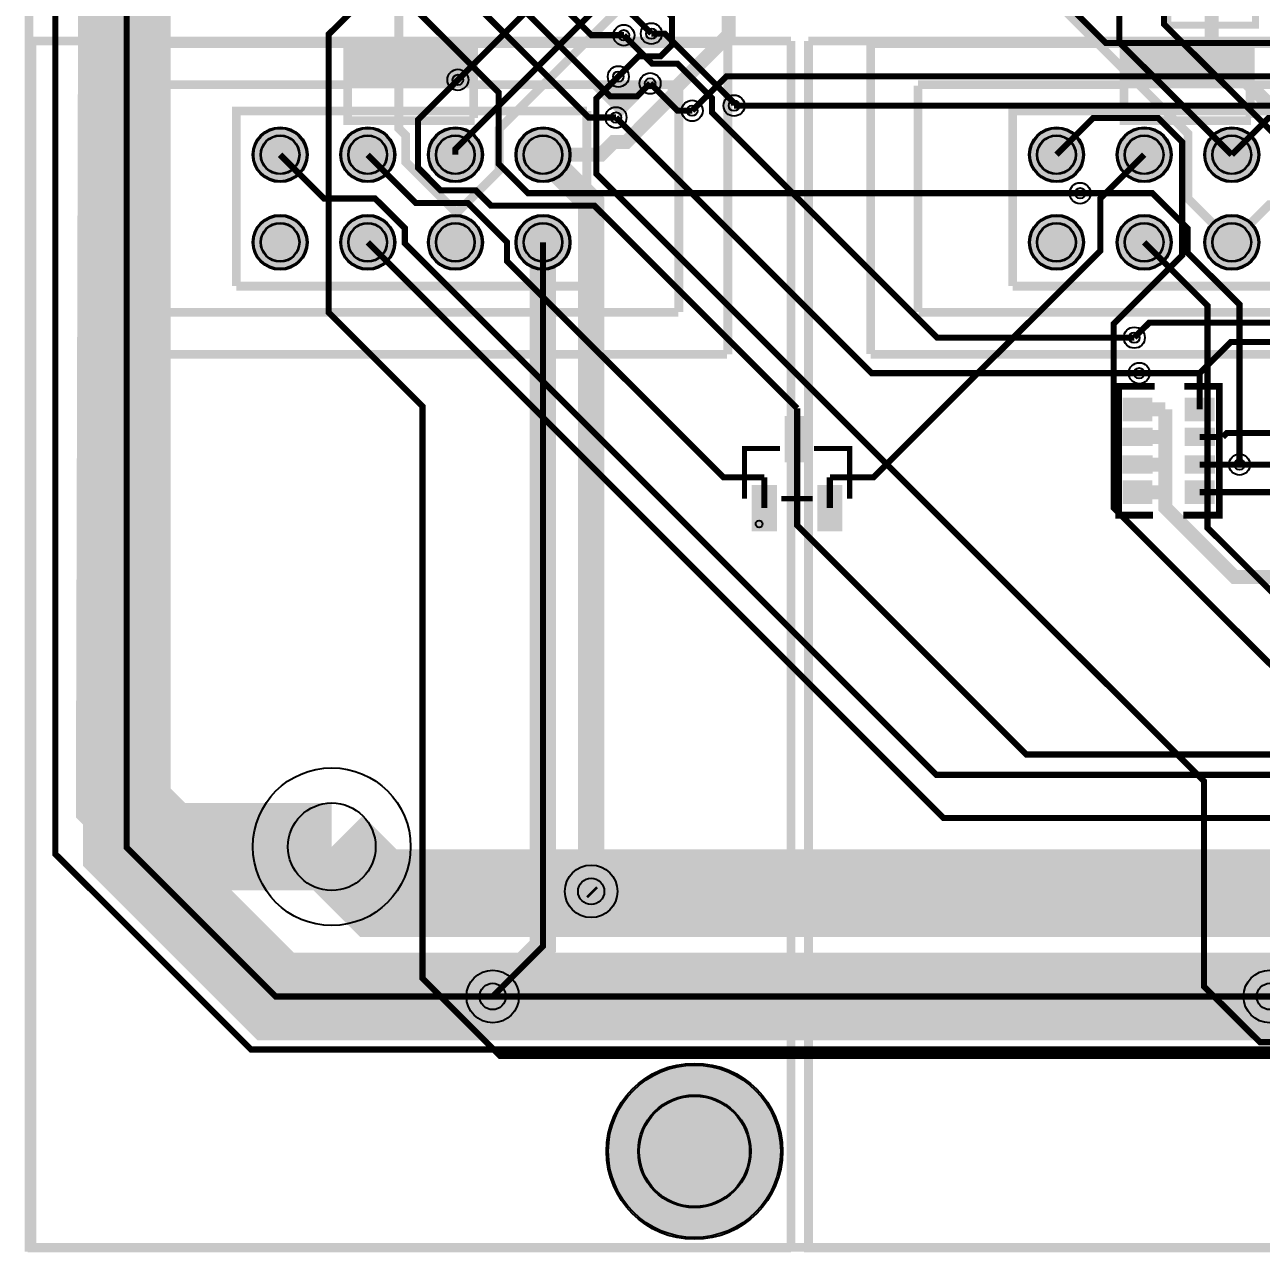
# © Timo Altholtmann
# Model space of a CAD drawing. Header units: millimetres. Extents: x 0 to 210, y -1 to 136.
# Drawn here: x -0.21 to 35.63, y -0.52 to 35.08 of the extents above; entities that cross this region are included whole.
import ezdxf

# ---------------------------------------------------------------- set-up
doc = ezdxf.new("R2010")
doc.units = ezdxf.units.MM
for name, color, linetype, true_color in [('BoardOutLine', 7, 'Continuous', 0xff00ff), ('BottomLayer', 7, 'Continuous', 0x0000ff), ('BottomSolderMaskLayer', 7, 'Continuous', 0xaa00ff), ('Document', 7, 'Continuous', 0xffffff), ('Hole', 7, 'Continuous', 0x222222), ('Multi-Layer', 7, 'Continuous', 0xc0c0c0), ('TopLayer', 7, 'Continuous', 0xff0000), ('TopPasteMaskLayer', 7, 'Continuous', 0x808080), ('TopSilkLayer', 7, 'Continuous', 0xffcc00), ('TopSolderMaskLayer', 7, 'Continuous', 0x800080)]:
    doc.layers.add(name, color=color, linetype=linetype, true_color=true_color)

msp = doc.modelspace()

# ---------------------------------------------------------------- hatches: boundary and pattern name
at = {"layer": 'BottomSolderMaskLayer'}
for points in [[(6.4, 31.307, 1), (7.975, 31.307, 1)], [(8.94, 31.307, 1), (10.515, 31.307, 1)], [(11.48, 31.307, 1), (13.055, 31.307, 1)], [(14.02, 31.307, 1), (15.595, 31.307, 1)], [(28.905, 31.307, 1), (30.48, 31.307, 1)], [(31.445, 31.307, 1), (33.02, 31.307, 1)], [(33.985, 31.307, 1), (35.56, 31.307, 1)], [(6.4, 28.767, 1), (7.975, 28.767, 1)], [(8.94, 28.767, 1), (10.515, 28.767, 1)], [(11.48, 28.767, 1), (13.055, 28.767, 1)], [(14.02, 28.767, 1), (15.595, 28.767, 1)], [(28.905, 28.767, 1), (30.48, 28.767, 1)], [(31.445, 28.767, 1), (33.02, 28.767, 1)], [(33.985, 28.767, 1), (35.56, 28.767, 1)], [(16.649, 2.407, 1), (21.751, 2.407, 1)]]:
    msp.add_hatch(color=256, dxfattribs=at).paths.add_polyline_path(points)
at = {"layer": 'Document'}
for points in [[(12.798, 33.237), (12.798, 34.437), (9.198, 34.437), (9.198, 33.237)], [(35.302, 33.237), (35.302, 34.437), (31.702, 34.437), (31.702, 33.237)], [(17.805, 33.339), (16.459, 33.339), (17.119, 32.679)]]:
    msp.add_hatch(color=256, dxfattribs=at).paths.add_polyline_path(points)
at = {"layer": 'Multi-Layer'}
for points in [[(6.426, 31.307, 1), (7.95, 31.307, 1)], [(8.966, 31.307, 1), (10.49, 31.307, 1)], [(11.506, 31.307, 1), (13.03, 31.307, 1)], [(14.046, 31.307, 1), (15.57, 31.307, 1)], [(28.93, 31.307, 1), (30.454, 31.307, 1)], [(31.47, 31.307, 1), (32.994, 31.307, 1)], [(34.01, 31.307, 1), (35.534, 31.307, 1)], [(6.426, 28.767, 1), (7.95, 28.767, 1)], [(8.966, 28.767, 1), (10.49, 28.767, 1)], [(11.506, 28.767, 1), (13.03, 28.767, 1)], [(14.046, 28.767, 1), (15.57, 28.767, 1)], [(28.93, 28.767, 1), (30.454, 28.767, 1)], [(31.47, 28.767, 1), (32.994, 28.767, 1)], [(34.01, 28.767, 1), (35.534, 28.767, 1)]]:
    msp.add_hatch(color=256, dxfattribs=at).paths.add_polyline_path(points)
at = {"layer": 'TopLayer'}
for points in [[(32.443, 24.247), (32.443, 23.597), (31.643, 23.597), (31.643, 24.247)], [(34.243, 24.247), (34.243, 23.597), (33.443, 23.597), (33.443, 24.247)], [(22.524, 23.686), (22.524, 22.436), (21.824, 22.436), (21.824, 23.686)], [(32.443, 23.372), (32.443, 22.872), (31.643, 22.872), (31.643, 23.372)], [(34.243, 23.372), (34.243, 22.872), (33.443, 22.872), (33.443, 23.372)], [(32.443, 22.572), (32.443, 22.072), (31.643, 22.072), (31.643, 22.572)], [(34.243, 22.572), (34.243, 22.072), (33.443, 22.072), (33.443, 22.572)], [(21.574, 21.686), (21.574, 20.436), (20.874, 20.436), (20.874, 21.686)], [(23.474, 21.686), (23.474, 20.436), (22.774, 20.436), (22.774, 21.686)], [(32.443, 21.847), (32.443, 21.197), (31.643, 21.197), (31.643, 21.847)], [(34.243, 21.847), (34.243, 21.197), (33.443, 21.197), (33.443, 21.847)]]:
    msp.add_hatch(color=256, dxfattribs=at).paths.add_polyline_path(points)
at = {"layer": 'TopPasteMaskLayer'}
for points in [[(32.443, 24.247), (32.443, 23.597), (31.643, 23.597), (31.643, 24.247)], [(34.243, 24.247), (34.243, 23.597), (33.443, 23.597), (33.443, 24.247)], [(22.524, 23.686), (22.524, 22.436), (21.824, 22.436), (21.824, 23.686)], [(32.443, 23.372), (32.443, 22.872), (31.643, 22.872), (31.643, 23.372)], [(34.243, 23.372), (34.243, 22.872), (33.443, 22.872), (33.443, 23.372)], [(32.443, 22.572), (32.443, 22.072), (31.643, 22.072), (31.643, 22.572)], [(34.243, 22.572), (34.243, 22.072), (33.443, 22.072), (33.443, 22.572)], [(21.574, 21.686), (21.574, 20.436), (20.874, 20.436), (20.874, 21.686)], [(23.474, 21.686), (23.474, 20.436), (22.774, 20.436), (22.774, 21.686)], [(32.443, 21.847), (32.443, 21.197), (31.643, 21.197), (31.643, 21.847)], [(34.243, 21.847), (34.243, 21.197), (33.443, 21.197), (33.443, 21.847)]]:
    msp.add_hatch(color=256, dxfattribs=at).paths.add_polyline_path(points)
at = {"layer": 'TopSolderMaskLayer'}
for points in [[(6.4, 31.307, 1), (7.975, 31.307, 1)], [(8.94, 31.307, 1), (10.515, 31.307, 1)], [(11.48, 31.307, 1), (13.055, 31.307, 1)], [(14.02, 31.307, 1), (15.595, 31.307, 1)], [(28.905, 31.307, 1), (30.48, 31.307, 1)], [(31.445, 31.307, 1), (33.02, 31.307, 1)], [(33.985, 31.307, 1), (35.56, 31.307, 1)], [(6.4, 28.767, 1), (7.975, 28.767, 1)], [(8.94, 28.767, 1), (10.515, 28.767, 1)], [(11.48, 28.767, 1), (13.055, 28.767, 1)], [(14.02, 28.767, 1), (15.595, 28.767, 1)], [(28.905, 28.767, 1), (30.48, 28.767, 1)], [(31.445, 28.767, 1), (33.02, 28.767, 1)], [(33.985, 28.767, 1), (35.56, 28.767, 1)], [(32.475, 24.267), (32.475, 23.576), (31.612, 23.576), (31.612, 24.267)], [(34.275, 24.267), (34.275, 23.576), (33.412, 23.576), (33.412, 24.267)], [(22.538, 23.732), (22.538, 22.391), (21.81, 22.391), (21.81, 23.732)], [(32.484, 23.388), (32.484, 22.856), (31.603, 22.856), (31.603, 23.388)], [(34.284, 23.388), (34.284, 22.856), (33.403, 22.856), (33.403, 23.388)], [(32.484, 22.588), (32.484, 22.056), (31.603, 22.056), (31.603, 22.588)], [(34.284, 22.588), (34.284, 22.056), (33.403, 22.056), (33.403, 22.588)], [(32.475, 21.868), (32.475, 21.176), (31.612, 21.176), (31.612, 21.868)], [(34.275, 21.868), (34.275, 21.176), (33.412, 21.176), (33.412, 21.868)], [(21.588, 21.732), (21.588, 20.391), (20.86, 20.391), (20.86, 21.732)], [(23.488, 21.732), (23.488, 20.391), (22.76, 20.391), (22.76, 21.732)], [(16.649, 2.407, 1), (21.751, 2.407, 1)]]:
    msp.add_hatch(color=256, dxfattribs=at).paths.add_polyline_path(points)

# ---------------------------------------------------------------- linework, layer by layer
at = {"layer": 'BoardOutLine', "const_width": 0.254}
msp.add_lwpolyline([(-0.086, 135.625), (209.914, 135.625), (209.914, -0.375), (-0.086, -0.375), (-0.086, 135.625)], close=True, dxfattribs=at)
at = {"layer": 'BottomLayer'}
for points, const_width in [([(8.686, 11.241), (3.911, 11.241), (2.54, 12.613), (2.717, 77.053), (4.79, 79.123)], 2.54), ([(8.686, 11.241), (3.911, 11.241), (2.54, 12.613), (2.717, 77.053), (4.79, 79.123), (4.788, 79.123)], 0.406), ([(126.62, 33.986), (126.072, 33.438), (126.072, 25.462), (105.661, 5.051), (102.32, 5.051), (102.191, 5.18), (62.024, 5.18), (61.425, 4.58), (43.446, 4.58), (42.852, 5.175), (13.561, 5.175), (11.316, 7.42), (11.316, 24.013), (8.594, 26.735), (8.594, 34.796), (9.73, 35.932), (9.73, 40.226), (5.834, 44.123), (5.834, 62.911), (9.326, 66.404)], 0.178), ([(42.031, 58.574), (42.031, 40.34), (39.127, 37.436), (33.047, 37.436), (32.808, 37.196), (32.808, 35.098), (36.054, 31.852), (36.054, 25.001), (36.34, 24.715)], 0.178), ([(12.31, 29.619), (10.825, 31.104), (10.825, 31.87), (10.629, 32.067), (10.629, 41.656), (6.286, 45.999), (6.286, 51.606), (11.102, 56.422)], 0.254), ([(11.232, 46.413), (13.726, 43.919), (21.707, 43.919), (22.21, 43.415), (22.21, 42.301), (21.605, 41.695), (18.704, 41.695), (15.935, 38.926), (15.935, 37.071), (12.342, 33.479)], 0.178), ([(23.648, 42.85), (22.466, 41.669), (22.466, 40.155), (20.92, 38.609), (19.409, 38.609), (12.268, 31.467), (12.268, 31.307)], 0.178), ([(34.772, 31.307), (31.516, 34.564), (31.516, 37.837)], 0.178), ([(34.188, 36.336), (34.188, 34.431), (37.312, 31.307)], 0.406), ([(29.97, 35.454), (16.935, 35.454), (13.538, 32.057), (13.538, 30.847), (12.31, 29.619)], 0.254), ([(34.772, 28.767), (33.502, 30.037), (33.502, 31.922), (29.97, 35.454)], 0.254), ([(31.948, 26.003), (26.234, 26.003), (19.707, 32.53), (19.707, 32.949), (18.706, 33.949), (17.976, 33.949), (17.152, 34.773)], 0.178), ([(20.346, 32.731), (20.346, 32.815), (18.342, 34.819), (17.949, 34.819)], 0.178), ([(76.834, 15.443), (71.637, 15.443), (61.132, 4.938), (44.978, 4.938), (44.342, 5.574), (35.585, 5.574), (33.97, 7.189), (33.97, 13.136), (16.352, 30.753), (16.352, 32.934), (16.992, 33.573)], 0.178), ([(17.914, 33.376), (18.707, 32.583), (19.133, 32.583)], 0.178), ([(32.091, 24.972), (24.339, 24.972), (16.925, 32.386)], 0.178), ([(16.205, 9.946), (16.205, 29.91), (14.808, 31.307)], 0.762), ([(16.205, 9.946), (16.205, 29.91), (14.808, 31.307)], 0.406), ([(34.996, 22.322), (34.996, 26.965), (33.49, 28.471), (33.49, 29.17), (32.469, 30.191), (30.376, 30.191)], 0.178), ([(12.268, 28.767), (12.31, 28.81), (12.31, 29.619)], 0.254), ([(13.35, 6.898), (14.808, 8.356), (14.808, 28.767)], 0.762), ([(35.876, 6.898), (37.312, 8.334), (37.312, 28.767)], 0.762), ([(13.35, 6.898), (14.808, 8.356), (14.808, 28.767)], 0.178), ([(32.232, 28.767), (34.069, 26.93), (34.069, 20.488), (36.34, 18.217)], 0.178)]:
    msp.add_lwpolyline(points, dxfattribs=dict(at, const_width=const_width))
at = {"layer": 'BottomSolderMaskLayer'}
for centre, radius in [((7.188, 31.307), 0.787), ((9.728, 31.307), 0.787), ((12.268, 31.307), 0.787), ((14.808, 31.307), 0.787), ((29.692, 31.307), 0.787), ((32.232, 31.307), 0.787), ((34.772, 31.307), 0.787), ((7.188, 31.307), 0.568), ((9.728, 31.307), 0.568), ((12.268, 31.307), 0.568), ((14.808, 31.307), 0.568), ((29.692, 31.307), 0.568), ((32.232, 31.307), 0.568), ((34.772, 31.307), 0.568), ((7.188, 28.767), 0.787), ((9.728, 28.767), 0.787), ((12.268, 28.767), 0.787), ((14.808, 28.767), 0.787), ((29.692, 28.767), 0.787), ((32.232, 28.767), 0.787), ((34.772, 28.767), 0.787), ((7.188, 28.767), 0.568), ((9.728, 28.767), 0.568), ((12.268, 28.767), 0.568), ((14.808, 28.767), 0.568), ((29.692, 28.767), 0.568), ((32.232, 28.767), 0.568), ((34.772, 28.767), 0.568), ((19.2, 2.407), 2.551), ((19.199, 2.407), 1.633)]:
    msp.add_circle(centre, radius, dxfattribs=at)
at = {"layer": 'Document'}
msp.add_circle((21.074, 20.601), 0.1, dxfattribs=at)
at = {"layer": 'Hole'}
for centre, radius in [((17.152, 34.773), 0.152), ((17.949, 34.819), 0.152), ((16.992, 33.573), 0.152), ((12.342, 33.479), 0.152), ((17.914, 33.376), 0.152), ((19.133, 32.583), 0.152), ((20.346, 32.731), 0.152), ((16.925, 32.386), 0.152), ((30.376, 30.191), 0.152), ((31.948, 26.003), 0.152), ((32.091, 24.972), 0.152), ((34.996, 22.322), 0.152), ((8.686, 11.241), 1.27), ((16.205, 9.946), 0.381), ((13.35, 6.898), 0.381), ((35.876, 6.898), 0.381)]:
    msp.add_circle(centre, radius, dxfattribs=at)
at = {"layer": 'Multi-Layer'}
for centre, radius in [((17.152, 34.773), 0.305), ((17.949, 34.819), 0.305), ((12.342, 33.479), 0.305), ((16.992, 33.573), 0.305), ((17.914, 33.376), 0.305), ((20.346, 32.731), 0.305), ((16.925, 32.386), 0.305), ((19.133, 32.583), 0.305), ((7.188, 31.307), 0.762), ((9.728, 31.307), 0.762), ((12.268, 31.307), 0.762), ((14.808, 31.307), 0.762), ((29.692, 31.307), 0.762), ((32.232, 31.307), 0.762), ((34.772, 31.307), 0.762), ((7.188, 31.307), 0.55), ((9.728, 31.307), 0.55), ((12.268, 31.307), 0.55), ((14.808, 31.307), 0.55), ((29.692, 31.307), 0.55), ((32.232, 31.307), 0.55), ((34.772, 31.307), 0.55), ((30.376, 30.191), 0.305), ((7.188, 28.767), 0.762), ((9.728, 28.767), 0.762), ((12.268, 28.767), 0.762), ((14.808, 28.767), 0.762), ((29.692, 28.767), 0.762), ((32.232, 28.767), 0.762), ((34.772, 28.767), 0.762), ((7.188, 28.767), 0.55), ((9.728, 28.767), 0.55), ((12.268, 28.767), 0.55), ((14.808, 28.767), 0.55), ((29.692, 28.767), 0.55), ((32.232, 28.767), 0.55), ((34.772, 28.767), 0.55), ((31.948, 26.003), 0.305), ((32.091, 24.972), 0.305), ((34.996, 22.322), 0.305), ((8.686, 11.241), 2.286), ((16.205, 9.946), 0.762), ((13.35, 6.898), 0.762), ((35.876, 6.898), 0.762), ((19.2, 2.407), 2.5), ((19.199, 2.407), 1.6)]:
    msp.add_circle(centre, radius, dxfattribs=at)
at = {"layer": 'TopLayer'}
for points, const_width in [([(123.687, 30.293), (123.687, 18.411), (131.413, 10.686), (131.413, 8.571), (128.2, 5.359), (6.344, 5.359), (0.674, 11.029), (0.674, 67.545), (1.032, 67.903), (4.537, 67.903)], 0.178), ([(127.33, 6.898), (7.061, 6.898), (2.743, 11.216), (2.743, 60.706), (2.743, 60.706), (2.743, 65.329)], 2.54), ([(13.35, 6.898), (7.061, 6.898), (2.743, 11.216), (2.743, 60.706), (2.743, 60.706), (2.743, 63.018)], 0.178), ([(21.108, 40.31), (22.25, 41.452), (24.219, 41.452), (31.126, 34.545), (48.82, 34.545), (49.304, 34.062), (79.818, 34.062), (81.988, 36.232), (83.271, 36.232)], 0.178), ([(14.808, 31.307), (16.488, 31.307), (16.855, 31.675), (17.22, 31.675), (17.637, 32.091), (17.637, 32.093), (18.625, 33.081), (18.625, 33.219), (20.194, 34.787), (20.194, 36.856), (20.194, 36.857)], 0.406), ([(16.925, 32.386), (16.13, 32.386), (12.591, 35.925), (12.591, 36.193)], 0.178), ([(13.826, 36.193), (13.826, 35.928), (16.754, 33), (17.538, 33), (17.914, 33.376)], 0.178), ([(17.152, 34.773), (16.212, 34.773), (15.06, 35.925), (15.06, 36.193)], 0.178), ([(16.295, 36.193), (16.295, 35.925), (16.599, 35.62), (17.147, 35.62), (17.949, 34.819)], 0.178), ([(16.992, 33.573), (17.58, 34.162), (18.22, 34.162), (18.549, 34.491), (18.549, 35.307), (17.663, 36.193), (16.992, 36.193)], 0.178), ([(30.376, 30.191), (14.377, 30.191), (13.526, 31.043), (13.526, 33.106), (10.988, 35.644), (10.82, 35.644)], 0.178), ([(12.342, 33.479), (11.186, 32.323), (11.186, 30.932), (11.841, 30.276), (12.856, 30.276), (13.299, 29.833), (16.294, 29.833), (22.174, 23.954)], 0.178), ([(19.133, 32.583), (20.128, 33.578), (48.536, 33.578)], 0.178), ([(62.508, 31.81), (61.587, 32.731), (20.346, 32.731)], 0.178), ([(29.692, 31.307), (30.758, 32.373), (32.637, 32.373), (33.333, 31.677), (33.333, 28.389), (31.351, 26.406), (31.351, 21.069), (36.716, 15.704), (40.879, 15.704), (42.418, 14.165), (42.418, 13.323)], 0.178), ([(34.772, 31.307), (35.831, 32.366), (56.218, 32.366), (57.277, 31.307)], 0.178), ([(41.118, 13.323), (26.215, 13.323), (10.806, 28.732), (10.806, 29.176), (9.945, 30.037), (8.458, 30.037), (7.188, 31.307)], 0.178), ([(9.728, 31.307), (11.128, 29.907), (12.627, 29.907), (13.766, 28.768), (13.766, 28.223), (20.036, 21.954), (21.224, 21.954)], 0.178), ([(23.124, 21.954), (24.393, 21.954), (30.962, 28.523), (30.962, 30.037), (32.232, 31.307)], 0.178), ([(34.772, 28.767), (35.865, 29.86), (56.184, 29.86), (57.277, 28.767)], 0.254), ([(9.728, 28.767), (26.423, 12.072), (41.232, 12.072), (41.768, 12.608), (41.768, 13.323)], 0.178), ([(45.363, 22.676), (41.604, 26.435), (32.381, 26.435), (31.948, 26.003)], 0.178), ([(43.718, 19.065), (43.718, 23.113), (40.952, 25.879), (34.75, 25.879), (33.843, 24.972)], 0.178), ([(33.843, 24.972), (32.091, 24.972)], 0.178), ([(33.843, 24.972), (33.843, 24.438)], 0.178), ([(33.843, 23.922), (33.843, 24.438)], 0.178), ([(22.174, 23.062), (22.174, 23.954)], 0.178), ([(32.044, 23.922), (32.85, 23.922)], 0.406), ([(32.85, 23.922), (32.85, 23.122)], 0.406), ([(32.044, 23.122), (32.85, 23.122)], 0.406), ([(32.85, 23.122), (32.85, 22.322)], 0.406), ([(38.405, 23.24), (34.629, 23.24), (34.51, 23.122)], 0.178), ([(40.09, 13.915), (28.821, 13.915), (22.174, 20.562), (22.174, 23.062)], 0.178), ([(33.843, 23.122), (34.51, 23.122)], 0.178), ([(32.044, 22.322), (32.85, 22.322)], 0.406), ([(32.85, 22.322), (32.85, 21.522)], 0.406), ([(33.843, 22.322), (34.996, 22.322)], 0.178), ([(42.418, 19.065), (42.418, 20.21), (40.306, 22.322), (34.996, 22.322)], 0.178), ([(21.224, 21.062), (21.224, 21.954)], 0.178), ([(23.124, 21.062), (23.124, 21.954)], 0.178), ([(32.044, 21.522), (32.85, 21.522)], 0.406), ([(41.118, 19.065), (34.856, 19.065), (32.85, 21.07), (32.85, 21.522)], 0.406), ([(33.843, 21.522), (40.028, 21.522), (40.317, 21.233)], 0.178), ([(8.686, 11.241), (10.033, 9.895), (129.768, 9.895)], 2.54), ([(8.686, 11.241), (10.033, 9.895), (16.256, 9.895)], 0.406), ([(16.256, 9.895), (16.205, 9.946)], 0.406), ([(16.256, 9.895), (38.863, 9.895)], 0.406), ([(35.876, 6.898), (13.35, 6.898)], 0.178)]:
    msp.add_lwpolyline(points, dxfattribs=dict(at, const_width=const_width))
at = {"layer": 'TopSilkLayer'}
for points, const_width in [([(32.918, 36.971), (32.918, 35.066), (35.458, 35.066), (35.458, 42.686), (32.918, 42.686)], 0.203), ([(22, 34.607), (0, 34.607)], 0.254), ([(0, 34.607), (0, -0.393), (22, -0.393)], 0.254), ([(1.803, 25.533), (1.803, 34.533)], 0.254), ([(20.142, 34.533), (1.806, 34.533)], 0.254), ([(12.827, 32.298), (9.144, 32.298), (9.144, 34.533), (8.331, 34.533)], 0.254), ([(12.801, 32.374), (12.801, 34.533)], 0.254), ([(20.167, 34.516), (20.167, 25.516)], 0.254), ([(22, -0.393), (22, 34.607)], 0.254), ([(44.504, 34.607), (22.504, 34.607)], 0.254), ([(22.504, 34.607), (22.504, -0.393), (44.504, -0.393)], 0.254), ([(24.307, 25.533), (24.307, 34.533)], 0.254), ([(42.646, 34.533), (24.31, 34.533)], 0.254), ([(35.331, 32.298), (31.648, 32.298), (31.648, 34.533), (30.835, 34.533)], 0.254), ([(35.306, 32.374), (35.306, 34.533)], 0.254), ([(9.118, 33.339), (3.175, 33.339)], 0.254), ([(3.175, 26.744), (3.175, 33.314)], 0.254), ([(18.77, 33.339), (12.827, 33.339)], 0.254), ([(17.703, 33.212), (17.068, 32.577), (16.383, 33.263), (16.383, 33.288)], 0.254), ([(18.745, 33.314), (18.745, 26.744)], 0.254), ([(31.623, 33.339), (25.679, 33.339)], 0.254), ([(25.679, 26.744), (25.679, 33.314)], 0.254), ([(41.275, 33.339), (35.331, 33.339)], 0.254), ([(5.92, 27.497), (5.92, 32.577), (16.08, 32.577)], 0.254), ([(16.08, 32.577), (16.08, 27.497)], 0.254), ([(28.424, 27.497), (28.424, 32.577), (38.584, 32.577)], 0.254), ([(16.08, 27.497), (5.92, 27.497)], 0.254), ([(38.584, 27.497), (28.424, 27.497)], 0.254), ([(18.736, 26.735), (3.198, 26.735)], 0.254), ([(41.241, 26.735), (25.702, 26.735)], 0.254), ([(20.139, 25.516), (1.798, 25.516)], 0.254), ([(42.644, 25.516), (24.302, 25.516)], 0.254), ([(32.493, 20.852), (31.494, 20.852), (31.493, 24.592), (32.534, 24.592)], 0.2), ([(33.393, 24.592), (34.413, 24.592), (34.413, 20.852), (33.373, 20.852)], 0.2), ([(20.648, 21.335), (20.648, 22.788), (21.679, 22.788)], 0.152), ([(23.7, 21.335), (23.7, 22.788), (22.668, 22.788)], 0.152), ([(22.629, 21.335), (21.718, 21.335)], 0.152)]:
    msp.add_lwpolyline(points, dxfattribs=dict(at, const_width=const_width))
for centre, radius in [((7.19, 31.307), 0.8), ((9.73, 31.307), 0.8), ((12.27, 31.307), 0.8), ((14.81, 31.307), 0.8), ((29.695, 31.307), 0.8), ((32.235, 31.307), 0.8), ((34.775, 31.307), 0.8), ((7.19, 28.767), 0.8), ((9.73, 28.767), 0.8), ((12.27, 28.767), 0.8), ((14.81, 28.767), 0.8), ((29.695, 28.767), 0.8), ((32.235, 28.767), 0.8), ((34.775, 28.767), 0.8), ((19.2, 2.407), 2.5)]:
    msp.add_circle(centre, radius, dxfattribs=at)
at = {"layer": 'TopSolderMaskLayer'}
for centre, radius in [((7.188, 31.307), 0.787), ((9.728, 31.307), 0.787), ((12.268, 31.307), 0.787), ((14.808, 31.307), 0.787), ((29.692, 31.307), 0.787), ((32.232, 31.307), 0.787), ((34.772, 31.307), 0.787), ((7.188, 31.307), 0.568), ((9.728, 31.307), 0.568), ((12.268, 31.307), 0.568), ((14.808, 31.307), 0.568), ((29.692, 31.307), 0.568), ((32.232, 31.307), 0.568), ((34.772, 31.307), 0.568), ((7.188, 28.767), 0.787), ((9.728, 28.767), 0.787), ((12.268, 28.767), 0.787), ((14.808, 28.767), 0.787), ((29.692, 28.767), 0.787), ((32.232, 28.767), 0.787), ((34.772, 28.767), 0.787), ((7.188, 28.767), 0.568), ((9.728, 28.767), 0.568), ((12.268, 28.767), 0.568), ((14.808, 28.767), 0.568), ((29.692, 28.767), 0.568), ((32.232, 28.767), 0.568), ((34.772, 28.767), 0.568), ((19.2, 2.407), 2.551), ((19.199, 2.407), 1.633)]:
    msp.add_circle(centre, radius, dxfattribs=at)

doc.saveas('drawing.dxf')
